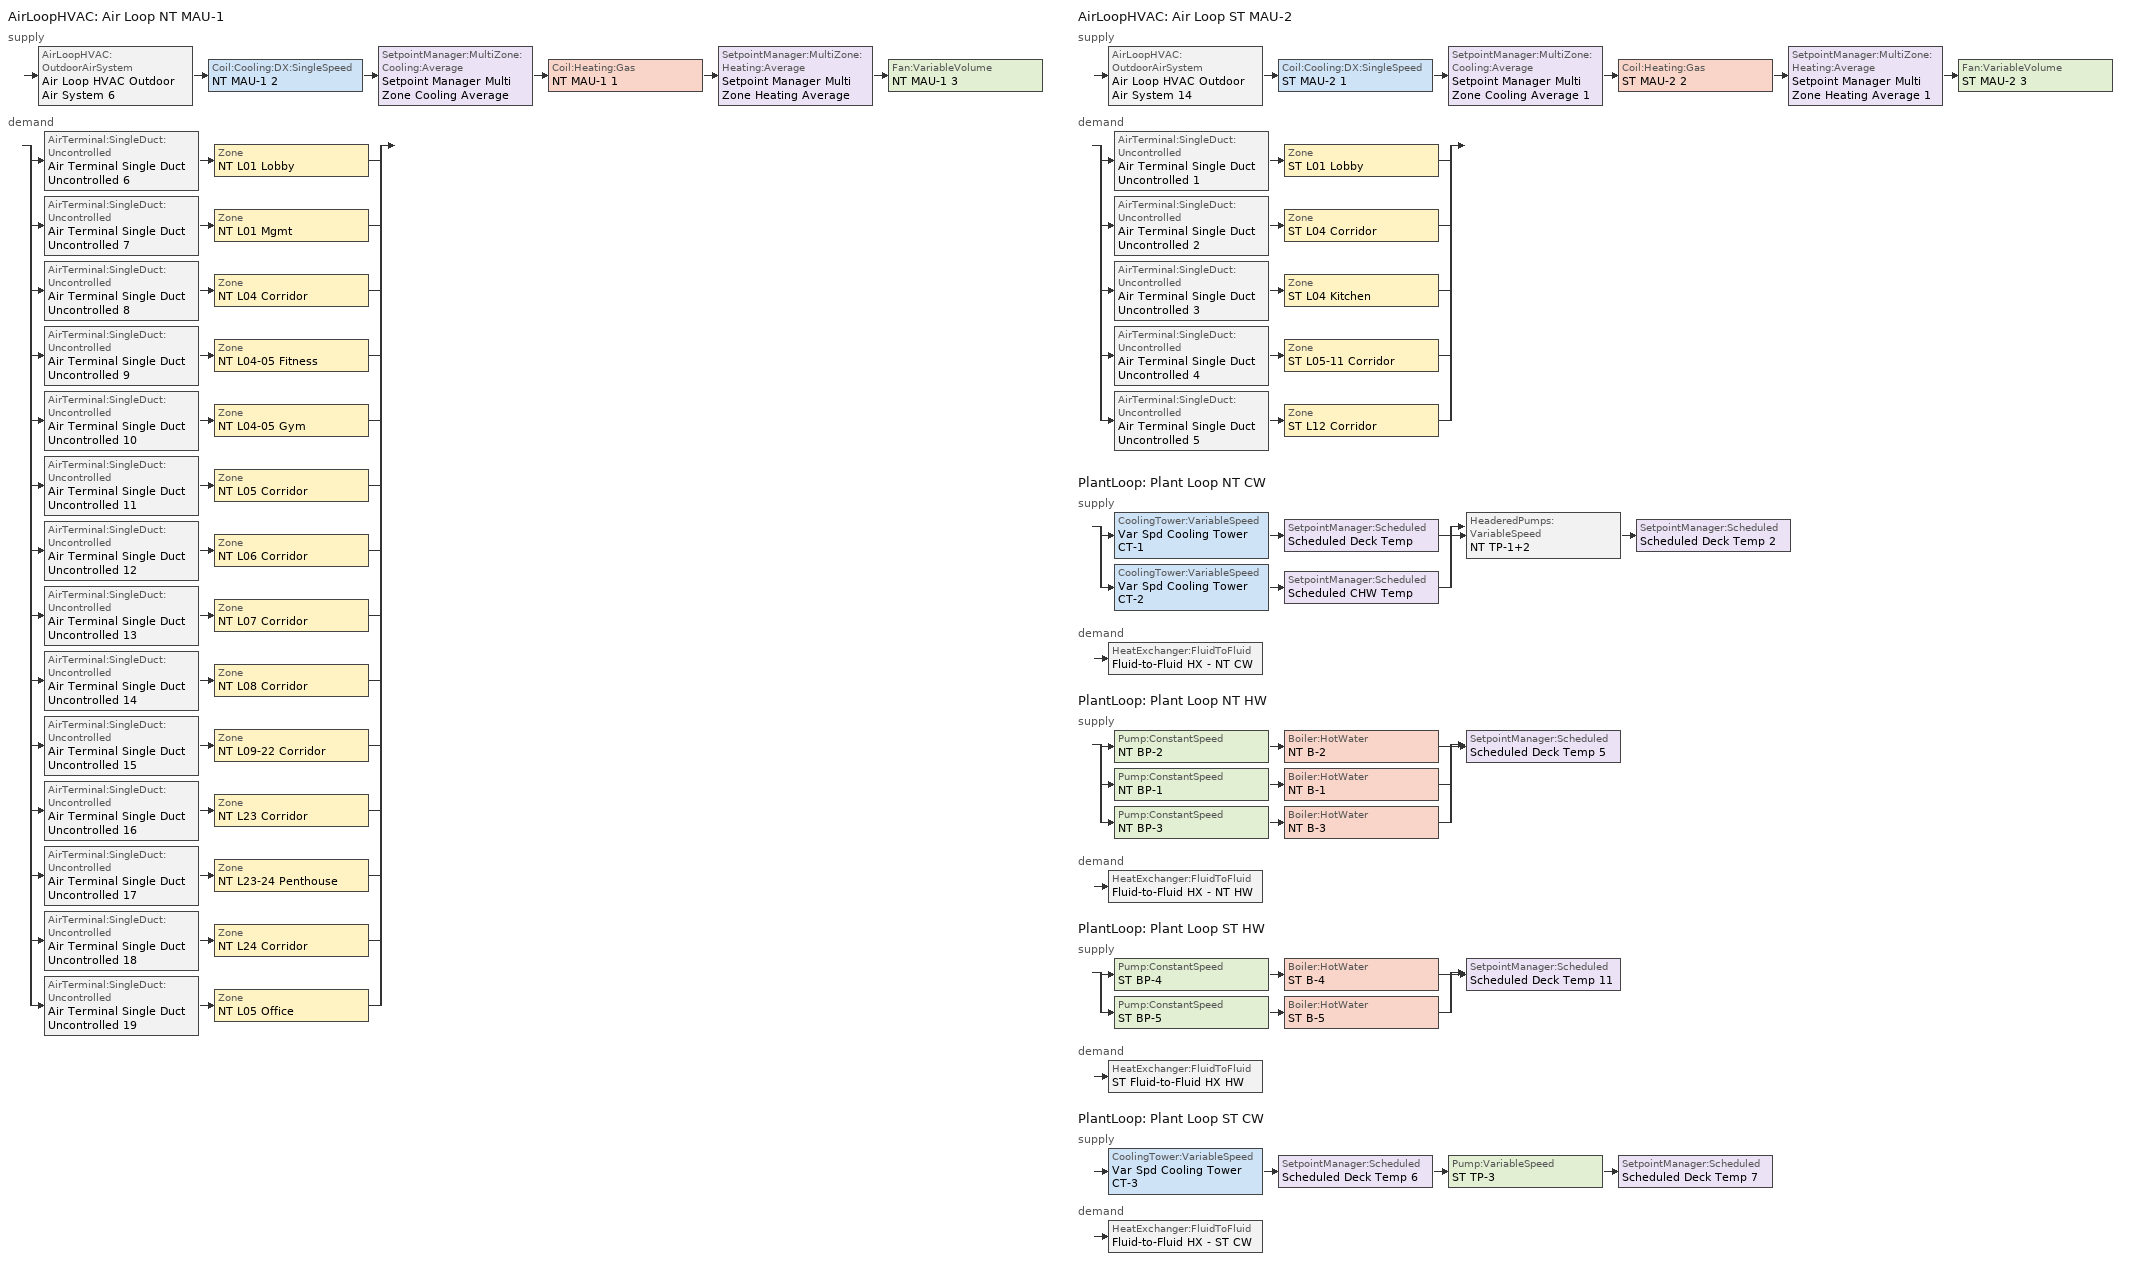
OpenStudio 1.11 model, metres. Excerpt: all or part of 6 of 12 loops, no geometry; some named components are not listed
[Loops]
AirLoopHVAC 'Air Loop NT MAU-1'
 supply: AirLoopHVAC:OutdoorAirSystem 'Air Loop HVAC Outdoor Air System 6' > Coil:Cooling:DX:SingleSpeed 'NT MAU-1 2' > SetpointManager:MultiZone:Cooling:Average 'Setpoint Manager Multi Zone Cooling Average' > Coil:Heating:Gas 'NT MAU-1 1' > SetpointManager:MultiZone:Heating:Average 'Setpoint Manager Multi Zone Heating Average' > Fan:VariableVolume 'NT MAU-1 3'
 demand: split
  | AirTerminal:SingleDuct:Uncontrolled 'Air Terminal Single Duct Uncontrolled 6' > Zone 'NT L01 Lobby'
  | AirTerminal:SingleDuct:Uncontrolled 'Air Terminal Single Duct Uncontrolled 7' > Zone 'NT L01 Mgmt'
  | AirTerminal:SingleDuct:Uncontrolled 'Air Terminal Single Duct Uncontrolled 8' > Zone 'NT L04 Corridor'
  | AirTerminal:SingleDuct:Uncontrolled 'Air Terminal Single Duct Uncontrolled 9' > Zone 'NT L04-05 Fitness'
  | AirTerminal:SingleDuct:Uncontrolled 'Air Terminal Single Duct Uncontrolled 10' > Zone 'NT L04-05 Gym'
  | AirTerminal:SingleDuct:Uncontrolled 'Air Terminal Single Duct Uncontrolled 11' > Zone 'NT L05 Corridor'
  | AirTerminal:SingleDuct:Uncontrolled 'Air Terminal Single Duct Uncontrolled 12' > Zone 'NT L06 Corridor'
  | AirTerminal:SingleDuct:Uncontrolled 'Air Terminal Single Duct Uncontrolled 13' > Zone 'NT L07 Corridor'
  | AirTerminal:SingleDuct:Uncontrolled 'Air Terminal Single Duct Uncontrolled 14' > Zone 'NT L08 Corridor'
  | AirTerminal:SingleDuct:Uncontrolled 'Air Terminal Single Duct Uncontrolled 15' > Zone 'NT L09-22 Corridor'
  | AirTerminal:SingleDuct:Uncontrolled 'Air Terminal Single Duct Uncontrolled 16' > Zone 'NT L23 Corridor'
  | AirTerminal:SingleDuct:Uncontrolled 'Air Terminal Single Duct Uncontrolled 17' > Zone 'NT L23-24 Penthouse'
  | AirTerminal:SingleDuct:Uncontrolled 'Air Terminal Single Duct Uncontrolled 18' > Zone 'NT L24 Corridor'
  | AirTerminal:SingleDuct:Uncontrolled 'Air Terminal Single Duct Uncontrolled 19' > Zone 'NT L05 Office'
AirLoopHVAC 'Air Loop ST MAU-2'
 supply: AirLoopHVAC:OutdoorAirSystem 'Air Loop HVAC Outdoor Air System 14' > Coil:Cooling:DX:SingleSpeed 'ST MAU-2 1' > SetpointManager:MultiZone:Cooling:Average 'Setpoint Manager Multi Zone Cooling Average 1' > Coil:Heating:Gas 'ST MAU-2 2' > SetpointManager:MultiZone:Heating:Average 'Setpoint Manager Multi Zone Heating Average 1' > Fan:VariableVolume 'ST MAU-2 3'
 demand: split
  | AirTerminal:SingleDuct:Uncontrolled 'Air Terminal Single Duct Uncontrolled 1' > Zone 'ST L01 Lobby'
  | AirTerminal:SingleDuct:Uncontrolled 'Air Terminal Single Duct Uncontrolled 2' > Zone 'ST L04 Corridor'
  | AirTerminal:SingleDuct:Uncontrolled 'Air Terminal Single Duct Uncontrolled 3' > Zone 'ST L04 Kitchen'
  | AirTerminal:SingleDuct:Uncontrolled 'Air Terminal Single Duct Uncontrolled 4' > Zone 'ST L05-11 Corridor'
  | AirTerminal:SingleDuct:Uncontrolled 'Air Terminal Single Duct Uncontrolled 5' > Zone 'ST L12 Corridor'
PlantLoop 'Plant Loop NT CW'
 supply: split
  | CoolingTower:VariableSpeed 'Var Spd Cooling Tower CT-1' > SetpointManager:Scheduled 'Scheduled Deck Temp'
  | CoolingTower:VariableSpeed 'Var Spd Cooling Tower CT-2' > SetpointManager:Scheduled 'Scheduled CHW Temp'
  join > HeaderedPumps:VariableSpeed 'NT TP-1+2' > SetpointManager:Scheduled 'Scheduled Deck Temp 2'
 demand: HeatExchanger:FluidToFluid 'Fluid-to-Fluid HX - NT CW'
PlantLoop 'Plant Loop NT HW'
 supply: split
  | Pump:ConstantSpeed 'NT BP-2' > Boiler:HotWater 'NT B-2'
  | Pump:ConstantSpeed 'NT BP-1' > Boiler:HotWater 'NT B-1'
  | Pump:ConstantSpeed 'NT BP-3' > Boiler:HotWater 'NT B-3'
  join > SetpointManager:Scheduled 'Scheduled Deck Temp 5'
 demand: HeatExchanger:FluidToFluid 'Fluid-to-Fluid HX - NT HW'
PlantLoop 'Plant Loop ST HW'
 supply: split
  | Pump:ConstantSpeed 'ST BP-4' > Boiler:HotWater 'ST B-4'
  | Pump:ConstantSpeed 'ST BP-5' > Boiler:HotWater 'ST B-5'
  join > SetpointManager:Scheduled 'Scheduled Deck Temp 11'
 demand: HeatExchanger:FluidToFluid 'ST Fluid-to-Fluid HX HW'
PlantLoop 'Plant Loop ST CW'
 supply: CoolingTower:VariableSpeed 'Var Spd Cooling Tower CT-3' > SetpointManager:Scheduled 'Scheduled Deck Temp 6' > Pump:VariableSpeed 'ST TP-3' > SetpointManager:Scheduled 'Scheduled Deck Temp 7'
 demand: HeatExchanger:FluidToFluid 'Fluid-to-Fluid HX - ST CW'
[Sizing:Zone] Zone Cooling Design Supply Air Temperature Input Method=SupplyAirTemperature; Zone Cooling Design Supply Air Temperature {C}=12.7778; Zone Cooling Design Supply Air Temperature Difference {deltaC}=11.11; Zone Heating Design Supply Air Temperature Input Method=SupplyAirTemperature; Zone Heating Design Supply Air Temperature {C}=32.2222; Zone Heating Design Supply Air Temperature Difference {deltaC}=11.11; Zone Cooling Design Supply Air Humidity Ratio {kg-H2O/kg-air}=0.0085; Zone Heating Design Supply Air Humidity Ratio {kg-H2O/kg-air}=0.008; Cooling Design Air Flow Method=DesignDay; Heating Design Air Flow Method=DesignDay; Account for Dedicated Outdoor Air System=No; Dedicated Outdoor Air System Control Strategy=NeutralSupplyAir; Dedicated Outdoor Air Low Setpoint Temperature for Design {C}=Autosize; Dedicated Outdoor Air High Setpoint Temperature for Design {C}=Autosize
NT L09-22 Corridor; NT L01 Mgmt; NT L04-05 Fitness; ST L04 Kitchen; NT L05 Office; NT L07 Corridor; ST L12 Corridor; NT L24 Corridor; NT L06 Corridor; NT L01 Lobby; ST L05-11 Corridor; NT L23 Corridor; NT L23-24 Penthouse; NT L04 Corridor; NT L04-05 Gym; ST L04 Corridor; NT L08 Corridor; NT L05 Corridor; ST L01 Lobby
[Zone equipment]
NT L09-22 Corridor: Air Terminal Single Duct Uncontrolled 15
NT L01 Mgmt: NT L01 Mgmt - WSHP, Air Terminal Single Duct Uncontrolled 7
NT L04-05 Fitness: NT L04-05 Fitness - WSHP, Air Terminal Single Duct Uncontrolled 9
ST L04 Kitchen: ST L04 Kitchen - EF, ST L04 Kitchen - WSHP, Air Terminal Single Duct Uncontrolled 3
NT L05 Office: NT L05 Office - WSHP, Air Terminal Single Duct Uncontrolled 19
NT L07 Corridor: Air Terminal Single Duct Uncontrolled 13
ST L12 Corridor: Air Terminal Single Duct Uncontrolled 5
NT L24 Corridor: Air Terminal Single Duct Uncontrolled 18
NT L06 Corridor: Air Terminal Single Duct Uncontrolled 12
NT L01 Lobby: NT L01 Lobby - WSHP, Air Terminal Single Duct Uncontrolled 6
ST L05-11 Corridor: Air Terminal Single Duct Uncontrolled 4
NT L23 Corridor: Air Terminal Single Duct Uncontrolled 16
NT L23-24 Penthouse: NT L23-24 Penthouse - WSHP, Air Terminal Single Duct Uncontrolled 17
NT L04 Corridor: Air Terminal Single Duct Uncontrolled 8
NT L04-05 Gym: NT L04-05 Gym - WSHP, Air Terminal Single Duct Uncontrolled 10
ST L04 Corridor: Air Terminal Single Duct Uncontrolled 2
NT L08 Corridor: Air Terminal Single Duct Uncontrolled 14
NT L05 Corridor: Air Terminal Single Duct Uncontrolled 11
ST L01 Lobby: ST L01 Lobby - WSHP, Air Terminal Single Duct Uncontrolled 1
[Fan:ZoneExhaust]
ST L04 Kitchen - EF: Availability Schedule=LargeHotel Kitchen Gas; Fan Efficiency=0.6; Pressure Rise {Pa}=124.544; Maximum Flow Rate {m3/s}=0.235974; System Availability Manager Coupling Mode=Decoupled
[PlantLoop] Plant Loop Volume {m3}=Autocalculate
Name | Load Distribution Scheme | Fluid Type | Minimum Loop Temperature {C} | Maximum Loop Temperature {C}
Plant Loop NT CW; Plant Loop ST CW | Optimal
Plant Loop NT HW | SequentialLoad | Water | 60
Plant Loop ST HW | SequentialLoad | Water | 60 | 100
[Sizing:Plant] Sizing Option=NonCoincident; Zone Timesteps in Averaging Window=1; Coincident Sizing Factor Mode=None
Name | Loop Type | Design Loop Exit Temperature {C} | Loop Design Temperature Difference {deltaC}
Plant Loop NT CW; Plant Loop ST CW | Condenser | 23.8889 | 5.55556
Plant Loop NT HW; Plant Loop ST HW | Heating | 54.4444 | 33.3333
[AirLoopHVAC] Availability Schedule=New Office Ventilation Schedule; Design Supply Air Flow Rate {m3/s}=AutoSize
Air Loop NT MAU-1; Air Loop ST MAU-2
[Sizing:System] Type of Load to Size On=VentilationRequirement; Design Outdoor Air Flow Rate {m3/s}=Autosize; Minimum System Air Flow Ratio=0.3; Preheat Design Temperature {C}=7; Preheat Design Humidity Ratio {kg-H2O/kg-Air}=0.008; Precool Design Temperature {C}=12.8; Precool Design Humidity Ratio {kg-H2O/kg-Air}=0.008; Central Cooling Design Supply Air Temperature {C}=12.8; Central Heating Design Supply Air Temperature {C}=40; Sizing Option=NonCoincident; 100% Outdoor Air in Cooling=Yes; 100% Outdoor Air in Heating=Yes; Central Cooling Design Supply Air Humidity Ratio {kg-H2O/kg-Air}=0.0085; Central Heating Design Supply Air Humidity Ratio {kg-H2O/kg-Air}=0.008; Cooling Design Air Flow Method=DesignDay; Cooling Design Air Flow Rate {m3/s}=0; Heating Design Air Flow Method=DesignDay; Heating Design Air Flow Rate {m3/s}=0; System Outdoor Air Method=VentilationRateProcedure; Zone Maximum Outdoor Air Fraction=1; Cooling Supply Air Flow Rate Per Floor Area {m3/s-m2}=0.00996765; Cooling Fraction of Autosized Cooling Supply Air Flow Rate=1; Cooling Supply Air Flow Rate Per Unit Cooling Capacity {m3/s-W}=3.94755e-05; Heating Supply Air Flow Rate Per Floor Area {m3/s-m2}=0.00996765; Heating Fraction of Autosized Heating Supply Air Flow Rate=1; Heating Fraction of Autosized Cooling Supply Air Flow Rate=1; Heating Supply Air Flow Rate Per Unit Heating Capacity {m3/s-W}=3.15882e-05; Cooling Design Capacity Method=CoolingDesignCapacity; Cooling Design Capacity {W}=autosize; Cooling Design Capacity Per Floor Area {W/m2}=234.7; Fraction of Autosized Cooling Design Capacity=1; Heating Design Capacity Method=HeatingDesignCapacity; Heating Design Capacity {W}=autosize; Heating Design Capacity Per Floor Area {W/m2}=157; Fraction of Autosized Heating Design Capacity=1; Central Cooling Capacity Control Method=OnOff
Air Loop NT MAU-1; Air Loop ST MAU-2
[Fan:VariableVolume] Availability Schedule=Always On Discrete; Fan Efficiency=0.69; Fan Power Minimum Flow Rate Input Method=FixedFlowRate; Fan Power Minimum Flow Fraction=0.6; Fan Power Minimum Air Flow Rate {m3/s}=0; Motor Efficiency=0.9; Motor In Airstream Fraction=1; Fan Power Coefficient 1=0.0407599; Fan Power Coefficient 2=0.088045; Fan Power Coefficient 3=-0.0729261; Fan Power Coefficient 4=0.94374; Fan Power Coefficient 5=0
Name | Pressure Rise {Pa} | Maximum Flow Rate {m3/s}
NT MAU-1 3 | 861.848 | 12.2706
ST MAU-2 3 | 821.993 | 2.80809
[Coil:Heating:Gas] Availability Schedule=Always On Discrete; Parasitic Electric Load {W}=0; Parasitic Gas Load {W}=0
Name | Gas Burner Efficiency | Nominal Capacity {W}
NT MAU-1 1 | 0.7925 | 464518
ST MAU-2 2 | 0.6717 | 118108
[Coil:Cooling:DX:SingleSpeed] Availability Schedule=Always On Discrete; Rated Total Cooling Capacity {W}=Autosize; Rated Evaporator Fan Power Per Volume Flow Rate {W/(m3/s)}=773.3; Condenser Type=AirCooled; Evaporative Condenser Effectiveness=0; Evaporative Condenser Air Flow Rate {m3/s}=Autosize; Evaporative Condenser Pump Rated Power Consumption {W}=Autosize; Crankcase Heater Capacity {W}=0; Maximum Outdoor Dry-Bulb Temperature for Crankcase Heater Operation {C}=0; Basin Heater Capacity {W/K}=0; Basin Heater Setpoint Temperature {C}=10
Name | Rated Sensible Heat Ratio | Rated COP {W/W} | Rated Air Flow Rate {m3/s} | Total Cooling Capacity Function of Temperature Curve | Total Cooling Capacity Function of Flow Fraction Curve | Energy Input Ratio Function of Temperature Curve | Energy Input Ratio Function of Flow Fraction Curve | Part Load Fraction Correlation Curve
NT MAU-1 2 | Autosize | 2.87 | autosize | Curve Biquadratic 13 | Curve Quadratic 19 | Curve Biquadratic 14 | Curve Quadratic 20 | Curve Quadratic 21
ST MAU-2 1 | autosize | 3.25 | Autosize | Curve Biquadratic 33 | Curve Quadratic 49 | Curve Biquadratic 34 | Curve Quadratic 50 | Curve Quadratic 51
[Controller:OutdoorAir] Minimum Outdoor Air Flow Rate {m3/s}=autosize; Economizer Control Type=NoEconomizer; Economizer Control Action Type=ModulateFlow; Economizer Maximum Limit Dry-Bulb Temperature {C}=28; Economizer Maximum Limit Enthalpy {J/kg}=64000; Economizer Minimum Limit Dry-Bulb Temperature {C}=-100; Lockout Type=NoLockout; Minimum Limit Type=FixedMinimum; Minimum Fraction of Outdoor Air Schedule=Always On Discrete; Maximum Fraction of Outdoor Air Schedule=Always On Discrete; High Humidity Control=No; Heat Recovery Bypass Control Type=BypassWhenOAFlowGreaterThanMinimum
Name | Maximum Outdoor Air Flow Rate {m3/s} | Controller Mechanical Ventilation
Controller Outdoor Air 6 | 12.2706 | Controller Mechanical Ventilation 6
Controller Outdoor Air 14 | 2.80809 | Controller Mechanical Ventilation 14
[Controller:MechanicalVentilation] Availability Schedule=Always On Discrete; Demand Controlled Ventilation=Yes; System Outdoor Air Method=ZoneSum
Controller Mechanical Ventilation 6; Controller Mechanical Ventilation 14
[AirLoopHVAC:OutdoorAirSystem]
Name | Controller
Air Loop HVAC Outdoor Air System 6 | Controller Outdoor Air 6
Air Loop HVAC Outdoor Air System 14 | Controller Outdoor Air 14
[HeatExchanger:FluidToFluid] Loop Demand Side Design Flow Rate {m3/s}=autosize; Loop Supply Side Design Flow Rate {m3/s}=autosize; Heat Exchanger U-Factor Times Area Value {W/K}=autosize; Minimum Temperature Difference to Activate Heat Exchanger {deltaC}=0.01; Heat Transfer Metering End Use Type=LoopToLoop; Component Override Cooling Control Temperature Mode=Loop; Sizing Factor=1; Operation Minimum Temperature Limit {C}=0; Operation Maximum Temperature Limit {C}=100
Name | Heat Exchange Model Type | Control Type
ST Fluid-to-Fluid HX HW | Ideal | HeatingSetpointModulated
Fluid-to-Fluid HX - ST CW | CrossFlowBothUnMixed | CoolingSetpointModulated
[CoolingTower:VariableSpeed] Model Type=CoolToolsCrossFlow; Design Inlet Air Wet-Bulb Temperature {C}=20; Design Approach Temperature {deltaC}=5.55556; Design Range Temperature {deltaC}=5.55556; Design Fan Power {W}=autosize; Minimum Air Flow Rate Ratio=0.2; Fraction of Tower Capacity in Free Convection Regime=0.125; Basin Heater Capacity {W/K}=0; Basin Heater Setpoint Temperature {C}=2; Evaporation Loss Mode=SaturatedExit; Evaporation Loss Factor {percent/K}=0.2; Drift Loss Percent {percent}=0.008; Blowdown Calculation Mode=ConcentrationRatio; Blowdown Concentration Ratio=3; Sizing Factor=1
Name | Design Water Flow Rate {m3/s} | Design Air Flow Rate {m3/s} | Fan Power Ratio Function of Air Flow Rate Ratio Curve
Var Spd Cooling Tower CT-1; Var Spd Cooling Tower CT-2 | 0.0709765 | 42.5654 | Var Spd Cooling Tower 1 Fan Power Ratio Curve
Var Spd Cooling Tower CT-3 | 0.0473176 | 30.4137 | Var Spd Cooling Tower 1 Fan Power Ratio Curve 1
[SetpointManager:Scheduled] Control Variable=Temperature
Name | Schedule
Scheduled Deck Temp; Scheduled Deck Temp 2; Scheduled Deck Temp 6; Scheduled Deck Temp 7; Scheduled CHW Temp | Temperature CW Clg
Scheduled Deck Temp 5; Scheduled Deck Temp 11 | Temperature HW
[Boiler:HotWater] Efficiency Curve Temperature Evaluation Variable=EnteringBoiler; Design Water Outlet Temperature {C}=54.4444; Water Outlet Upper Temperature Limit {C}=99; Boiler Flow Mode=LeavingSetpointModulated; Parasitic Electric Load {W}=0; Sizing Factor=1
Name | Nominal Capacity {W} | Nominal Thermal Efficiency | Normalized Boiler Efficiency Curve | Design Water Flow Rate {m3/s}
NT B-2 | 1.0914e+06 | 0.931 | NT HW Boiler Condensing 1 Condensing Curve | Autosize
ST B-4 | 443123 | 0.946 | ST HW Boiler Condensing 1 Condensing Curve
NT B-1 | 1.0914e+06 | 0.931 | NT HW Boiler Condensing 3 Condensing Curve
NT B-3 | 1.0914e+06 | 0.931 | NT HW Boiler Condensing 2 Condensing Curve
ST B-5 | 443123 | 0.946 | ST HW Boiler Condensing 2 Condensing Curve
[Pump:VariableSpeed]
ST TP-3: Rated Flow Rate {m3/s}=0.0473176; Rated Pump Head {Pa}=149453; Motor Efficiency=0.763; Coefficient 2 of the Part Load Performance Curve=0.0216; Coefficient 3 of the Part Load Performance Curve=-0.0325; Coefficient 4 of the Part Load Performance Curve=1.0095; Minimum Flow Rate {m3/s}=0; Pump Control Type=Intermittent
[Pump:ConstantSpeed] Fraction of Motor Inefficiencies to Fluid Stream=0; Pump Control Type=Intermittent
Name | Rated Flow Rate {m3/s} | Rated Pump Head {Pa} | Rated Power Consumption {W} | Motor Efficiency
NT BP-1 | 0.00851718 | 119563 | Autosize | 0.734
NT BP-2; NT BP-3 | 0.00851718 | 119563 | autosize | 0.734
ST BP-5; ST BP-4 | 0.00346996 | 74726.7 | autosize | 0.73
[HeaderedPumps:VariableSpeed]
NT TP-1+2: Total Rated Flow Rate {m3/s}=0.141953; Number of Pumps in Bank=2; Flow Sequencing Control Scheme=Sequential; Rated Pump Head {Pa}=149453; Rated Power Consumption {W}=autosize; Motor Efficiency=0.769; Fraction of Motor Inefficiencies to Fluid Stream=0; Coefficient 1 of the Part Load Performance Curve=0; Coefficient 2 of the Part Load Performance Curve=0.0216; Coefficient 3 of the Part Load Performance Curve=-0.0325; Coefficient 4 of the Part Load Performance Curve=1.0095; Minimum Flow Rate Fraction=0; Pump Control Type=Intermittent; Skin Loss Radiative Fraction=0.1
[AirTerminal:SingleDuct:Uncontrolled] Availability Schedule=Always On Discrete
Name | Maximum Air Flow Rate {m3/s}
Air Terminal Single Duct Uncontrolled 1 | 0.283168
Air Terminal Single Duct Uncontrolled 2; Air Terminal Single Duct Uncontrolled 4; Air Terminal Single Duct Uncontrolled 5; Air Terminal Single Duct Uncontrolled 9 | 0.235974
Air Terminal Single Duct Uncontrolled 3 | 0.117987
Air Terminal Single Duct Uncontrolled 6 | 0.188779
Air Terminal Single Duct Uncontrolled 7 | 0.377558
Air Terminal Single Duct Uncontrolled 8; Air Terminal Single Duct Uncontrolled 11; Air Terminal Single Duct Uncontrolled 13; Air Terminal Single Duct Uncontrolled 14; Air Terminal Single Duct Uncontrolled 15; Air Terminal Single Duct Uncontrolled 16; Air Terminal Single Duct Uncontrolled 18 | 0.495545
Air Terminal Single Duct Uncontrolled 10 | 0.471947
Air Terminal Single Duct Uncontrolled 12; Air Terminal Single Duct Uncontrolled 17 | 0
Air Terminal Single Duct Uncontrolled 19 | 0.0235974
[SetpointManager:MultiZone:Heating:Average] Control Variable=Temperature; Minimum Setpoint Temperature {C}=26.6667; Maximum Setpoint Temperature {C}=32.2222
Setpoint Manager Multi Zone Heating Average; Setpoint Manager Multi Zone Heating Average 1
[SetpointManager:MultiZone:Cooling:Average] Control Variable=Temperature; Minimum Setpoint Temperature {C}=12.7778; Maximum Setpoint Temperature {C}=18.3333
Setpoint Manager Multi Zone Cooling Average; Setpoint Manager Multi Zone Cooling Average 1
[Schedule:Ruleset]
Name | Default Day Schedule | Summer Design Day Schedule | Winter Design Day Schedule
LargeHotel Kitchen Gas | LargeHotel Kitchen Gas Default Schedule | LargeHotel Kitchen Gas Summer Design Day | LargeHotel Kitchen Gas Winter Design Day
New Office Ventilation Schedule | New Office Ventilation Schedule Weekday | New Office Ventilation Schedule Summer Design Day | New Office Ventilation Schedule Winter Design Day
Temperature CW Clg | New HP-Loop-Clg-Temp-Schedule All Days
Temperature HW | New HP-Loop-Htg-Temp-Schedule All Days
[Schedule:Day]
LargeHotel Kitchen Gas Default Schedule; LargeHotel Kitchen Gas Rule 1 Day Schedule: 5, 0, 0.02, 6, 0, 0.05, 7, 0, 0.1, 8, 0, 0.15, 9, 0, 0.2, 10, 0, 0.15, 13, 0, 0.25, 14, 0, 0.2, 15, 0, 0.15, 16, 0, 0.2, 19, 0, 0.3, 21, 0, 0.2, 22, 0, 0.15, 23, 0, 0.1, 24, 0, 0.05
LargeHotel Kitchen Gas Summer Design Day: 24, 0, 0.25
LargeHotel Kitchen Gas Winter Design Day; New Office Ventilation Schedule Sunday: 24, 0, 0
New Office Ventilation Schedule Weekday: 7, 0, 0, 22, 0, 1, 24, 0, 0
New Office Ventilation Schedule Winter Design Day; New Office Ventilation Schedule Summer Design Day: 24, 0, 1
New Office Ventilation Schedule Saturday: 7, 0, 0, 18, 0, 1, 24, 0, 0
New HP-Loop-Clg-Temp-Schedule All Days: 24, 0, 23.8889
New HP-Loop-Htg-Temp-Schedule All Days: 24, 0, 54.4444
[Schedule:Rule] Date Specification Type=DateRange; Start Month=1; Start Day=1; End Month=12; End Day=31
Name | Schedule Ruleset | Rule Order | Day Schedule | Apply Sunday | Apply Monday | Apply Tuesday | Apply Wednesday | Apply Thursday | Apply Friday | Apply Saturday
LargeHotel Kitchen Gas Rule 1 | LargeHotel Kitchen Gas | 0 | LargeHotel Kitchen Gas Rule 1 Day Schedule | Yes | No | No | No | No | No | No
New Office Ventilation Schedule Saturday Rule | New Office Ventilation Schedule | 1 | New Office Ventilation Schedule Saturday |  |  |  |  |  |  | Yes
New Office Ventilation Schedule Sunday Rule | New Office Ventilation Schedule | 0 | New Office Ventilation Schedule Sunday | Yes
[Schedule:Constant]
Always On Discrete: Value=1
[Curve:Biquadratic]
Name | Coefficient1 Constant | Coefficient2 x | Coefficient3 x**2 | Coefficient4 y | Coefficient5 y**2 | Coefficient6 x*y | Minimum Value of x | Maximum Value of x | Minimum Value of y | Maximum Value of y
Curve Biquadratic 13; Curve Biquadratic 33 | 0.42415 | 0.04426 | -0.00042 | 0.00333 | -8e-005 | -0.00021 | 17 | 22 | 13 | 46
Curve Biquadratic 14; Curve Biquadratic 34 | 1.23649 | -0.02431 | 0.00057 | -0.01434 | 0.00063 | -0.00038 | 17 | 22 | 13 | 46
NT HW Boiler Condensing 1 Condensing Curve; ST HW Boiler Condensing 1 Condensing Curve; NT HW Boiler Condensing 3 Condensing Curve; NT HW Boiler Condensing 2 Condensing Curve; ST HW Boiler Condensing 2 Condensing Curve | 1.12497 | 0.0149639 | -0.0259983 | 0 | -1.40464e-06 | -0.00153624 | 0.1 | 1 | 30 | 85
[Curve:Quadratic]
Name | Coefficient1 Constant | Coefficient2 x | Coefficient3 x**2 | Minimum Value of x | Maximum Value of x
Curve Quadratic 19; Curve Quadratic 49 | 0.77136 | 0.34053 | -0.11088 | 0.75918 | 1.13877
Curve Quadratic 20; Curve Quadratic 50 | 1.2055 | -0.32953 | 0.12308 | 0.75918 | 1.13877
Curve Quadratic 21; Curve Quadratic 51 | 0.771 | 0.229 | 0 | 0 | 1
[Curve:Cubic] Coefficient1 Constant=-0.0093; Coefficient2 x=0.0512; Coefficient3 x**2=-0.0838; Coefficient4 x**3=1.0419; Minimum Value of x=0.15; Maximum Value of x=1
Var Spd Cooling Tower 1 Fan Power Ratio Curve; Var Spd Cooling Tower 1 Fan Power Ratio Curve 1
